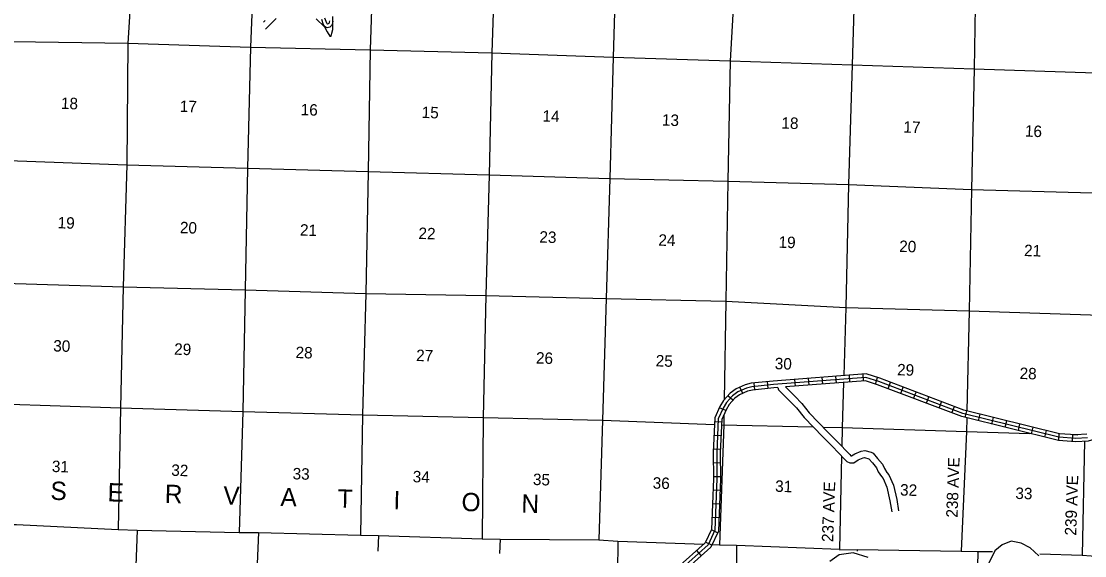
# Model space of a CAD drawing. Extents: x 751126 to 1167965, y 16172416 to 16552059.
# Drawn here: x 991302 to 1037726, y 16243865 to 16267178 of the extents above; entities that cross this region are included whole.
import ezdxf

# ---------------------------------------------------------------- set-up
doc = ezdxf.new("R2010")
doc.units = 0
for name, color, linetype in [('L11', 7, 'Continuous'), ('L13', 7, 'Continuous'), ('L14', 7, 'Continuous'), ('L2', 7, 'Continuous'), ('L30', 7, 'Continuous'), ('L37', 7, 'Continuous'), ('L8', 7, 'Continuous')]:
    doc.layers.add(name, color=color, linetype=linetype)

msp = doc.modelspace()

# ---------------------------------------------------------------- linework, layer by layer
at = {"layer": 'L11'}
for points in [[(1024324, 16251199), (1024355, 16251106), (1024859, 16250607), (1025149, 16250309), (1025476, 16249899), (1026293, 16249050), (1026699, 16248643), (1027251, 16248063), (1027342, 16247974), (1027465, 16247915), (1027641, 16247922), (1027835, 16248041), (1028058, 16248142), (1028105, 16248149), (1028300, 16248096), (1028303, 16248095), (1028455, 16247910), (1028636, 16247696), (1028715, 16247522), (1028852, 16247318), (1028924, 16247234), (1029088, 16246854), (1029223, 16246265), (1029299, 16245777)], [(1024661, 16251225), (1025072, 16250818), (1025375, 16250508), (1025702, 16250096), (1026508, 16249260), (1026914, 16248852), (1027465, 16248274), (1027517, 16248223), (1027528, 16248217), (1027551, 16248218), (1027695, 16248306), (1027971, 16248432), (1028122, 16248455), (1028401, 16248380), (1028490, 16248340), (1028685, 16248102), (1028892, 16247858), (1028978, 16247669), (1029091, 16247500), (1029181, 16247394), (1029374, 16246948), (1029518, 16246321), (1029596, 16245823)]]:
    msp.add_lwpolyline(points, dxfattribs=at)
at = {"layer": 'L13'}
for p, q in [((1001527, 16271358), (1001308, 16266042)), ((1027803, 16244133), (1027798, 16244062)), ((1033063, 16244017), (1033003, 16242125))]:
    msp.add_line(p, q, dxfattribs=at)
for points in [[(1012479, 16286633), (1012298, 16281665), (1012139, 16276430), (1012020, 16271094), (1011851, 16265801), (1011732, 16260473), (1011589, 16255213), (1011470, 16249893), (1011427, 16244605)], [(1017700, 16286552), (1017556, 16281499), (1017447, 16276263), (1017296, 16271011), (1017142, 16265609)], [(1033371, 16284737), (1033287, 16280994), (1033137, 16275742), (1032987, 16270524), (1032899, 16265103), (1032789, 16259834), (1032688, 16254547), (1032584, 16250185)], [(996387, 16276794), (996286, 16271540), (995958, 16266218), (995906, 16260922)], [(1006799, 16276265), (1006702, 16271211), (1006534, 16265927), (1006440, 16260632), (1006346, 16255303), (1006203, 16250010), (1006111, 16244765)], [(1022553, 16270803), (1022250, 16265455), (1022141, 16260203), (1022057, 16254966)], [(1027736, 16270623), (1027574, 16265279), (1027416, 16260053), (1027304, 16254700), (1027209, 16251722)], [(965241, 16267107), (969850, 16266976), (975116, 16266810), (980358, 16266661), (985633, 16266487), (990923, 16266303), (995958, 16266218), (1001308, 16266042)], [(1001308, 16266042), (1001173, 16260773), (1001080, 16255469), (1000969, 16250150), (1000818, 16244881)], [(1001308, 16266042), (1006534, 16265927), (1011851, 16265801), (1017142, 16265609)], [(1017142, 16265609), (1016990, 16260316), (1016831, 16255081), (1016679, 16249771), (1016521, 16244553)], [(1017142, 16265609), (1022250, 16265455), (1027574, 16265279), (1032899, 16265103), (1038198, 16264928), (1043466, 16264803), (1048717, 16264713), (1053965, 16264463), (1056867, 16264409)], [(967657, 16261734), (969631, 16261668), (974924, 16261560), (980232, 16261401), (985484, 16261327), (990741, 16261111), (995906, 16260922), (1001173, 16260773)], [(995907, 16260922), (995754, 16255595), (995628, 16250318), (995534, 16245015)], [(1001173, 16260773), (1006440, 16260632), (1011732, 16260473), (1016990, 16260316), (1022141, 16260203)], [(1022141, 16260203), (1027416, 16260053), (1032789, 16259834), (1038065, 16259701), (1043339, 16259509), (1048605, 16259343), (1053822, 16259212), (1059140, 16259102)], [(980015, 16256159), (985288, 16255926), (990571, 16255751), (995754, 16255595), (1001080, 16255469), (1006346, 16255303), (1011589, 16255213), (1016831, 16255081), (1022057, 16254966)], [(1022057, 16254966), (1021987, 16250662)], [(1022057, 16254966), (1027304, 16254700), (1032688, 16254547), (1037979, 16254380), (1043145, 16254200), (1048423, 16254167), (1053663, 16253952), (1059030, 16253816)], [(1027200, 16251422), (1027137, 16249457), (1027120, 16248635)], [(979911, 16250889), (985088, 16250684), (990353, 16250484), (995628, 16250318), (1000969, 16250150), (1006203, 16250010), (1011470, 16249893), (1016679, 16249771), (1021569, 16249593)], [(1021977, 16250024), (1021970, 16249579), (1021778, 16244336)], [(1021869, 16249581), (1025873, 16249487)], [(1032576, 16249870), (1032562, 16249278), (1032329, 16244070)], [(1026299, 16249477), (1027137, 16249457), (1032562, 16249278), (1035324, 16249200)], [(1037185, 16249147), (1037427, 16249140)], [(1037723, 16248855), (1037620, 16243887)], [(1027111, 16248210), (1027027, 16244146)], [(983439, 16245423), (984927, 16245366), (985929, 16245364), (990227, 16245232), (991096, 16245234), (995534, 16245015), (996360, 16244984), (1000818, 16244881), (1001653, 16244876), (1006111, 16244765), (1006895, 16244752), (1011427, 16244605), (1012204, 16244593), (1016521, 16244553), (1017338, 16244506), (1021098, 16244362)], [(996360, 16244984), (996173, 16239917), (996046, 16234631), (995887, 16229355), (995676, 16224030), (995534, 16218811), (995500, 16217376)], [(1001653, 16244876), (1001439, 16239759), (1001356, 16234531), (1001181, 16229522)], [(1006895, 16244752), (1006866, 16244063)], [(1012204, 16244593), (1012178, 16243959)], [(1017338, 16244506), (1017313, 16241771)], [(1021459, 16244349), (1021778, 16244336), (1022521, 16244325), (1027027, 16244146)], [(1022521, 16244325), (1022490, 16239187), (1022313, 16233878), (1022290, 16233014)], [(1027026, 16244129), (1027803, 16244133), (1032329, 16244070), (1033030, 16244052), (1033695, 16244046)], [(1035765, 16243950), (1037620, 16243887), (1038395, 16243824), (1043158, 16243732)]]:
    msp.add_lwpolyline(points, dxfattribs=at)
at = {"layer": 'L2'}
for points in [[(1035723, 16243863), (1035340, 16244215), (1034953, 16244410), (1034512, 16244505), (1034115, 16244340), (1033799, 16244073), (1033525, 16243512)], [(1028270, 16243786), (1027615, 16243988), (1027003, 16243904), (1026603, 16243606)]]:
    msp.add_lwpolyline(points, dxfattribs=at)
at = {"layer": 'L8'}
for p, q in [((1023320, 16251101), (1023289, 16251397)), ((1023913, 16251162), (1023882, 16251459)), ((1025098, 16251260), (1025075, 16251557)), ((1025693, 16251306), (1025670, 16251603)), ((1026288, 16251351), (1026265, 16251649)), ((1026883, 16251397), (1026860, 16251695)), ((1027478, 16251443), (1027455, 16251740)), ((1028072, 16251489), (1028049, 16251786)), ((1028587, 16251354), (1028679, 16251637)), ((1029140, 16251150), (1029246, 16251429)), ((1022796, 16250945), (1022675, 16251218)), ((1029698, 16250939), (1029804, 16251218)), ((1030256, 16250727), (1030362, 16251006)), ((1022367, 16250645), (1022141, 16250840)), ((1030814, 16250516), (1030920, 16250795)), ((1031372, 16250305), (1031478, 16250584)), ((1022052, 16250194), (1021779, 16250315)), ((1031930, 16250094), (1032036, 16250373)), ((1032511, 16249895), (1032582, 16250185)), ((1033090, 16249752), (1033161, 16250042)), ((1021873, 16249690), (1021575, 16249704)), ((1033669, 16249609), (1033741, 16249899)), ((1034248, 16249466), (1034320, 16249756)), ((1034828, 16249323), (1034899, 16249613)), ((1021845, 16249094), (1021547, 16249108)), ((1035407, 16249180), (1035478, 16249470)), ((1035986, 16249037), (1036058, 16249327)), ((1036590, 16248890), (1036612, 16249188)), ((1037185, 16248847), (1037207, 16249144)), ((1021817, 16248498), (1021519, 16248512)), ((1021814, 16247910), (1021515, 16247908)), ((1021817, 16247313), (1021519, 16247311)), ((1021799, 16246711), (1021501, 16246722)), ((1021777, 16246114), (1021479, 16246126)), ((1021755, 16245518), (1021456, 16245529)), ((1021700, 16244868), (1021430, 16244996)), ((1021445, 16244329), (1021175, 16244456)), ((1020986, 16243868), (1020787, 16244090))]:
    msp.add_line(p, q, dxfattribs=at)
for points in [[(1001944, 16267209), (1001876, 16267137)], [(1001964, 16266835), (1002425, 16267300)], [(1004175, 16267287), (1004532, 16266931), (1004652, 16266714), (1004767, 16266530), (1004824, 16266523), (1004856, 16266657), (1004901, 16266816), (1004901, 16267389)], [(1004901, 16267181), (1004892, 16267107), (1004878, 16267054), (1004844, 16266988), (1004770, 16266921), (1004650, 16266898), (1004551, 16266949), (1004501, 16267029), (1004421, 16267249)], [(1004752, 16267195), (1004744, 16267136), (1004737, 16267108), (1004723, 16267081), (1004701, 16267060), (1004673, 16267055), (1004656, 16267064), (1004636, 16267096), (1004557, 16267313)], [(1056332, 16252873), (1055788, 16252720), (1050815, 16251348), (1049516, 16251274), (1046884, 16251324), (1046018, 16251267), (1045667, 16251182), (1042791, 16250247), (1040068, 16249531), (1037875, 16248863), (1037338, 16248835), (1036576, 16248891), (1032358, 16249932), (1028682, 16251322), (1028152, 16251494), (1024661, 16251225)], [(1037823, 16249161), (1037341, 16249135), (1036623, 16249188), (1032447, 16250219), (1028782, 16251605), (1028188, 16251798), (1024122, 16251485), (1023164, 16251385), (1022906, 16251321), (1022508, 16251146), (1022243, 16250958), (1021963, 16250634), (1021803, 16250370), (1021582, 16249875), (1021512, 16248377), (1021519, 16247226), (1021436, 16245011), (1021160, 16244425), (1019925, 16243317)], [(1037849, 16249012), (1037340, 16248985), (1036599, 16249039), (1032402, 16250075), (1028732, 16251463), (1028170, 16251646), (1024135, 16251335), (1023190, 16251237), (1022954, 16251178), (1022583, 16251014), (1022344, 16250846), (1022085, 16250546), (1021936, 16250300), (1021730, 16249839), (1021662, 16248374), (1021669, 16247223), (1021585, 16244975), (1021282, 16244334), (1020023, 16243204)], [(1024324, 16251199), (1024149, 16251186), (1023216, 16251089), (1023003, 16251036), (1022657, 16250883), (1022446, 16250735), (1022207, 16250457), (1022069, 16250230), (1021879, 16249804), (1021812, 16248371), (1021819, 16247221), (1021734, 16244939), (1021405, 16244242), (1020122, 16243091), (1019680, 16242717), (1016992, 16241270), (1016755, 16241085), (1016591, 16240908), (1015274, 16238923)]]:
    msp.add_lwpolyline(points, dxfattribs=at)

# ---------------------------------------------------------------- texts
at = {"layer": 'L14'}
for s, p in [('18', (993027, 16263358)), ('17', (998216, 16263228)), ('16', (1003495, 16263082)), ('15', (1008775, 16262962)), ('14', (1014050, 16262804)), ('13', (1019263, 16262630)), ('18', (1024480, 16262499)), ('17', (1029803, 16262323)), ('16', (1035109, 16262147)), ('19', (992884, 16258148)), ('20', (998220, 16257937)), ('21', (1003461, 16257831)), ('22', (1008635, 16257684)), ('23', (1013913, 16257526)), ('24', (1019108, 16257391)), ('19', (1024354, 16257301)), ('20', (1029621, 16257118)), ('21', (1035073, 16256938)), ('30', (992691, 16252777)), ('29', (997970, 16252635)), ('28', (1003270, 16252489)), ('27', (1008533, 16252360)), ('26', (1013765, 16252250)), ('25', (1018991, 16252126)), ('30', (1024189, 16252004)), ('29', (1029530, 16251736)), ('28', (1034876, 16251576)), ('31', (992631, 16247518)), ('32', (997844, 16247353)), ('33', (1003141, 16247199)), ('34', (1008384, 16247071)), ('35', (1013631, 16246951)), ('36', (1018860, 16246794)), ('31', (1024206, 16246655)), ('32', (1029659, 16246494)), ('33', (1034692, 16246345))]:
    msp.add_text(s, height=500, rotation=358.1353, dxfattribs=at).set_placement(p)
at = {"layer": 'L30'}
for s, p in [('238 AVE', (1032174, 16245518)), ('239 AVE', (1037354, 16244736)), ('237 AVE', (1026745, 16244452))]:
    msp.add_text(s, height=500, rotation=88, dxfattribs=at).set_placement(p)
at = {"layer": 'L37'}
msp.add_text('R      E      S      E      R      V      A      T      I         O      N', height=799.98, rotation=358.4423, dxfattribs=at).set_placement((987515, 16246442))

doc.saveas('drawing.dxf')
